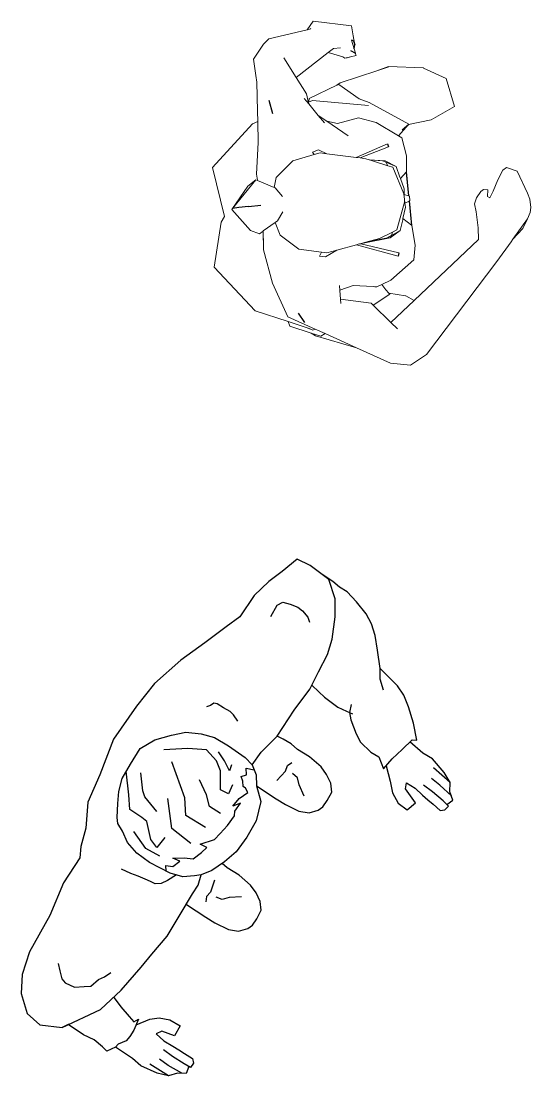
# Model space of a CAD drawing. Header units: millimetres. Extents: x 1029 to 1042.4, y 847.5 to 858.9.
# Drawn here: x 1031.9 to 1032.708, y 851.332 to 853.004 of the extents above; entities that cross this region are included whole.
import ezdxf

# ---------------------------------------------------------------- set-up
doc = ezdxf.new("R2010")
doc.units = ezdxf.units.MM
doc.layers.add('Mobiliario TöjiNN', color=7, linetype='Continuous')

msp = doc.modelspace()

# ---------------------------------------------------------------- linework, layer by layer
at = {"layer": 'Mobiliario TöjiNN', "lineweight": 5}
for p, q in [((1032.3537, 852.9898), (1032.363, 853.0035)), ((1032.363, 853.0035), (1032.4239, 852.996)), ((1032.4239, 852.996), (1032.4259, 852.9835)), ((1032.293, 852.9755), (1032.3537, 852.9898)), ((1032.3537, 852.9898), (1032.3592, 852.9911)), ((1032.4259, 852.9835), (1032.4265, 852.9799)), ((1032.4265, 852.9799), (1032.4292, 852.966)), ((1032.2686, 852.9434), (1032.2846, 852.967)), ((1032.2846, 852.967), (1032.293, 852.9755)), ((1032.3954, 852.96), (1032.3871, 852.9536)), ((1032.3954, 852.96), (1032.4067, 852.9612)), ((1032.4241, 852.9735), (1032.4282, 852.9596)), ((1032.4282, 852.9596), (1032.4283, 852.9594)), ((1032.4283, 852.9594), (1032.4292, 852.966)), ((1032.2721, 852.9174), (1032.2686, 852.9434)), ((1032.3169, 852.9454), (1032.3365, 852.9141)), ((1032.3871, 852.9536), (1032.3365, 852.9141)), ((1032.4102, 852.947), (1032.3871, 852.9536)), ((1032.4102, 852.947), (1032.4132, 852.9446)), ((1032.4223, 852.9468), (1032.4132, 852.9446)), ((1032.4132, 852.9446), (1032.4171, 852.9451)), ((1032.4223, 852.9468), (1032.4171, 852.9451)), ((1032.4311, 852.9489), (1032.4223, 852.9468)), ((1032.4283, 852.9594), (1032.4303, 852.9527)), ((1032.4303, 852.9527), (1032.431, 852.9496)), ((1032.431, 852.9496), (1032.431, 852.9495)), ((1032.4311, 852.9489), (1032.431, 852.9495)), ((1032.4639, 852.9247), (1032.4828, 852.9313)), ((1032.4639, 852.9247), (1032.4831, 852.9312)), ((1032.4828, 852.9313), (1032.5379, 852.9292)), ((1032.5379, 852.9292), (1032.5383, 852.9291)), ((1032.5383, 852.9291), (1032.5742, 852.9126)), ((1032.2721, 852.9174), (1032.2737, 852.9066)), ((1032.3365, 852.9141), (1032.3526, 852.8883)), ((1032.406, 852.9054), (1032.4639, 852.9247)), ((1032.5742, 852.9126), (1032.5872, 852.8683)), ((1032.2737, 852.9066), (1032.275, 852.8607)), ((1032.3571, 852.8809), (1032.4007, 852.9017)), ((1032.4007, 852.9017), (1032.406, 852.9054)), ((1032.4007, 852.9017), (1032.4037, 852.9032)), ((1032.4361, 852.8805), (1032.4037, 852.9032)), ((1032.3489, 852.8809), (1032.3562, 852.8721)), ((1032.3526, 852.8883), (1032.3554, 852.8758)), ((1032.3554, 852.8758), (1032.3562, 852.8762)), ((1032.362, 852.8775), (1032.3559, 852.875)), ((1032.3559, 852.875), (1032.3562, 852.8762)), ((1032.3562, 852.8762), (1032.3571, 852.8809)), ((1032.362, 852.8775), (1032.4509, 852.8696)), ((1032.4361, 852.8805), (1032.452, 852.8744)), ((1032.2753, 852.8441), (1032.275, 852.8607)), ((1032.3554, 852.8758), (1032.3556, 852.8748)), ((1032.3559, 852.875), (1032.3556, 852.8748)), ((1032.3556, 852.8748), (1032.3562, 852.8721)), ((1032.3562, 852.8721), (1032.3712, 852.854)), ((1032.452, 852.8744), (1032.5146, 852.84)), ((1032.5872, 852.8683), (1032.5504, 852.847)), ((1032.2668, 852.8408), (1032.2753, 852.8441)), ((1032.276, 852.8113), (1032.2753, 852.8441)), ((1032.3712, 852.854), (1032.3849, 852.8447)), ((1032.3712, 852.854), (1032.3809, 852.8424)), ((1032.3849, 852.8447), (1032.4016, 852.8414)), ((1032.3849, 852.8447), (1032.4189, 852.8215)), ((1032.4016, 852.8414), (1032.4348, 852.85)), ((1032.4348, 852.85), (1032.4631, 852.8426)), ((1032.4631, 852.8426), (1032.4986, 852.8216)), ((1032.5504, 852.847), (1032.5144, 852.8397)), ((1032.2036, 852.7715), (1032.2668, 852.8408)), ((1032.5144, 852.8397), (1032.4986, 852.8216)), ((1032.5146, 852.84), (1032.5144, 852.8397)), ((1032.2734, 852.761), (1032.276, 852.8113)), ((1032.4808, 852.8092), (1032.4313, 852.7874)), ((1032.4986, 852.8216), (1032.5039, 852.8185)), ((1032.5039, 852.8185), (1032.5109, 852.79)), ((1032.3621, 852.7959), (1032.3716, 852.7992)), ((1032.3647, 852.7919), (1032.3621, 852.7959)), ((1032.3647, 852.7919), (1032.3742, 852.7947)), ((1032.3716, 852.7992), (1032.3851, 852.7933)), ((1032.3742, 852.7947), (1032.3851, 852.7933)), ((1032.3851, 852.7933), (1032.4313, 852.7874)), ((1032.4379, 852.7865), (1032.4826, 852.804)), ((1032.3048, 852.7558), (1032.3311, 852.782)), ((1032.3311, 852.782), (1032.3647, 852.7919)), ((1032.4313, 852.7874), (1032.4379, 852.7865)), ((1032.4379, 852.7865), (1032.4465, 852.7854)), ((1032.4465, 852.7854), (1032.4519, 852.7837)), ((1032.4772, 852.7821), (1032.4519, 852.7837)), ((1032.4519, 852.7837), (1032.4526, 852.7835)), ((1032.4526, 852.7835), (1032.4729, 852.7821)), ((1032.4603, 852.781), (1032.4526, 852.7835)), ((1032.4603, 852.781), (1032.4815, 852.7743)), ((1032.4729, 852.7821), (1032.4783, 852.7799)), ((1032.4772, 852.7821), (1032.4945, 852.7731)), ((1032.4792, 852.778), (1032.4783, 852.7799)), ((1032.4783, 852.7799), (1032.4945, 852.7731)), ((1032.4815, 852.7743), (1032.4792, 852.778)), ((1032.5109, 852.79), (1032.5113, 852.7648)), ((1032.2227, 852.6937), (1032.2036, 852.7715)), ((1032.275, 852.7513), (1032.2734, 852.761)), ((1032.4815, 852.7743), (1032.4892, 852.7719)), ((1032.4892, 852.7719), (1032.5071, 852.7299)), ((1032.4945, 852.7731), (1032.5008, 852.7563)), ((1032.5107, 852.7643), (1032.5016, 852.754)), ((1032.5113, 852.7648), (1032.5107, 852.7643)), ((1032.5144, 852.7265), (1032.5107, 852.7643)), ((1032.5113, 852.7648), (1032.515, 852.7263)), ((1032.656, 852.7519), (1032.664, 852.767)), ((1032.664, 852.767), (1032.6698, 852.7716)), ((1032.6698, 852.7716), (1032.6865, 852.7654)), ((1032.6865, 852.7654), (1032.703, 852.731)), ((1032.2354, 852.7062), (1032.2723, 852.7518)), ((1032.2595, 852.7419), (1032.2723, 852.7518)), ((1032.2723, 852.7518), (1032.2751, 852.7506)), ((1032.2751, 852.7506), (1032.275, 852.7513)), ((1032.2752, 852.7506), (1032.275, 852.7513)), ((1032.2751, 852.7506), (1032.2752, 852.7506)), ((1032.2752, 852.7506), (1032.3015, 852.7398)), ((1032.3015, 852.7398), (1032.3048, 852.7558)), ((1032.5008, 852.7563), (1032.5016, 852.754)), ((1032.5016, 852.754), (1032.5076, 852.7376)), ((1032.656, 852.7519), (1032.6484, 852.7341)), ((1032.2345, 852.705), (1032.2595, 852.7419)), ((1032.3015, 852.7398), (1032.303, 852.7392)), ((1032.303, 852.7392), (1032.3145, 852.7254)), ((1032.5071, 852.7299), (1032.5074, 852.7251)), ((1032.5075, 852.7288), (1032.5074, 852.7251)), ((1032.5076, 852.7376), (1032.5075, 852.7288)), ((1032.5075, 852.7288), (1032.5144, 852.7265)), ((1032.5144, 852.7265), (1032.515, 852.7263)), ((1032.515, 852.7263), (1032.5161, 852.726)), ((1032.5161, 852.726), (1032.5165, 852.719)), ((1032.6287, 852.7333), (1032.6219, 852.7232)), ((1032.6287, 852.7333), (1032.6331, 852.7367)), ((1032.6331, 852.7367), (1032.6399, 852.7363)), ((1032.6399, 852.7363), (1032.6393, 852.7254)), ((1032.6393, 852.7254), (1032.6431, 852.7231)), ((1032.6431, 852.7231), (1032.6484, 852.7341)), ((1032.7067, 852.7212), (1032.703, 852.731)), ((1032.508, 852.7163), (1032.4958, 852.6724)), ((1032.5074, 852.7251), (1032.5077, 852.721)), ((1032.5077, 852.721), (1032.5086, 852.7148)), ((1032.5077, 852.721), (1032.508, 852.7163)), ((1032.5152, 852.7183), (1032.5086, 852.7148)), ((1032.5086, 852.7148), (1032.5095, 852.7085)), ((1032.5157, 852.7186), (1032.5152, 852.7183)), ((1032.519, 852.6801), (1032.5152, 852.7183)), ((1032.5165, 852.719), (1032.5157, 852.7186)), ((1032.5157, 852.7186), (1032.5194, 852.6797)), ((1032.6219, 852.7232), (1032.6189, 852.7136)), ((1032.6189, 852.7136), (1032.6216, 852.7012)), ((1032.7067, 852.7212), (1032.7083, 852.7078)), ((1032.2174, 852.6848), (1032.2227, 852.6937)), ((1032.2345, 852.705), (1032.2354, 852.7062)), ((1032.2641, 852.6716), (1032.2345, 852.705)), ((1032.3153, 852.7011), (1032.3065, 852.6867)), ((1032.5095, 852.7085), (1032.5055, 852.6906)), ((1032.6245, 852.6759), (1032.6216, 852.7012)), ((1032.7026, 852.69), (1032.7072, 852.7)), ((1032.7083, 852.7078), (1032.7072, 852.7)), ((1032.2064, 852.6137), (1032.2174, 852.6848)), ((1032.3032, 852.6844), (1032.2842, 852.6708)), ((1032.3065, 852.6867), (1032.3032, 852.6844)), ((1032.3109, 852.6644), (1032.3032, 852.6844)), ((1032.5051, 852.6887), (1032.5013, 852.6718)), ((1032.5055, 852.6906), (1032.5051, 852.6887)), ((1032.5055, 852.6906), (1032.519, 852.6801)), ((1032.519, 852.6801), (1032.5194, 852.6797)), ((1032.5194, 852.6797), (1032.5248, 852.6485)), ((1032.6245, 852.6759), (1032.6254, 852.6573)), ((1032.7026, 852.69), (1032.6797, 852.6576)), ((1032.7026, 852.69), (1032.6954, 852.6746)), ((1032.278, 852.6663), (1032.2641, 852.6716)), ((1032.2839, 852.6706), (1032.278, 852.6663)), ((1032.2842, 852.6708), (1032.2839, 852.6706)), ((1032.2846, 852.6473), (1032.2839, 852.6706)), ((1032.2846, 852.6473), (1032.2842, 852.6708)), ((1032.2847, 852.641), (1032.2842, 852.6708)), ((1032.2842, 852.6708), (1032.2842, 852.6708)), ((1032.3404, 852.642), (1032.3109, 852.6644)), ((1032.4424, 852.6514), (1032.4853, 852.6598)), ((1032.4809, 852.6597), (1032.4446, 852.6523)), ((1032.4684, 852.6591), (1032.4465, 852.653)), ((1032.4891, 852.6691), (1032.4684, 852.6591)), ((1032.4873, 852.6635), (1032.4809, 852.6597)), ((1032.5013, 852.6718), (1032.4853, 852.6598)), ((1032.5013, 852.6718), (1032.4873, 852.6635)), ((1032.4873, 852.6635), (1032.4891, 852.6691)), ((1032.4958, 852.6724), (1032.4891, 852.6691)), ((1032.6797, 852.6576), (1032.6954, 852.6746)), ((1032.2847, 852.641), (1032.2846, 852.6473)), ((1032.3763, 852.6372), (1032.3404, 852.642)), ((1032.432, 852.649), (1032.4008, 852.6404)), ((1032.4344, 852.6497), (1032.432, 852.649)), ((1032.432, 852.649), (1032.4981, 852.6307)), ((1032.4364, 852.6503), (1032.4344, 852.6497)), ((1032.4386, 852.6502), (1032.4344, 852.6497)), ((1032.4415, 852.6516), (1032.4364, 852.6503)), ((1032.4364, 852.6503), (1032.4424, 852.6514)), ((1032.4398, 852.6504), (1032.4386, 852.6502)), ((1032.4991, 852.6363), (1032.4386, 852.6502)), ((1032.4424, 852.6514), (1032.4398, 852.6504)), ((1032.4465, 852.653), (1032.4415, 852.6516)), ((1032.4446, 852.6523), (1032.4415, 852.6516)), ((1032.4465, 852.653), (1032.4446, 852.6523)), ((1032.5248, 852.6485), (1032.5227, 852.6252)), ((1032.5231, 852.5608), (1032.6254, 852.6573)), ((1032.6769, 852.6537), (1032.6542, 852.6226)), ((1032.6797, 852.6576), (1032.6769, 852.6537)), ((1032.2989, 852.588), (1032.2847, 852.641)), ((1032.3731, 852.6307), (1032.3763, 852.6372)), ((1032.3828, 852.6298), (1032.3731, 852.6307)), ((1032.3847, 852.636), (1032.3763, 852.6372)), ((1032.4008, 852.6404), (1032.3828, 852.6298)), ((1032.4008, 852.6404), (1032.3847, 852.636)), ((1032.5227, 852.6252), (1032.4861, 852.5928)), ((1032.2713, 852.5442), (1032.2064, 852.6137)), ((1032.6542, 852.6226), (1032.5426, 852.4748)), ((1032.4861, 852.5928), (1032.4722, 852.5861)), ((1032.3232, 852.5348), (1032.2989, 852.588)), ((1032.4048, 852.5845), (1032.4053, 852.5767)), ((1032.4055, 852.5768), (1032.4053, 852.5767)), ((1032.4053, 852.5767), (1032.4063, 852.5628)), ((1032.4266, 852.5845), (1032.4055, 852.5768)), ((1032.4583, 852.5826), (1032.4266, 852.5845)), ((1032.4611, 852.5822), (1032.4583, 852.5826)), ((1032.4643, 852.5823), (1032.4583, 852.5826)), ((1032.4611, 852.5822), (1032.4643, 852.5823)), ((1032.4722, 852.5861), (1032.4643, 852.5823)), ((1032.4722, 852.5861), (1032.4786, 852.5775)), ((1032.4833, 852.5725), (1032.4786, 852.5775)), ((1032.4063, 852.5628), (1032.455, 852.5566)), ((1032.4063, 852.5628), (1032.4068, 852.5557)), ((1032.4848, 852.5709), (1032.4582, 852.5534)), ((1032.4833, 852.5725), (1032.5097, 852.5681)), ((1032.4848, 852.5709), (1032.4833, 852.5725)), ((1032.4861, 852.526), (1032.5231, 852.5608)), ((1032.51, 852.5679), (1032.5097, 852.5681)), ((1032.51, 852.5679), (1032.5231, 852.5608)), ((1032.51, 852.5679), (1032.51, 852.5679)), ((1032.3236, 852.5271), (1032.2713, 852.5442)), ((1032.455, 852.5566), (1032.4582, 852.5534)), ((1032.4582, 852.5534), (1032.4861, 852.526)), ((1032.3666, 852.5151), (1032.3232, 852.5348)), ((1032.3262, 852.5198), (1032.3236, 852.5271)), ((1032.3535, 852.5173), (1032.3236, 852.5271)), ((1032.4861, 852.526), (1032.4967, 852.5156)), ((1032.3601, 852.5089), (1032.3262, 852.5198)), ((1032.3626, 852.5137), (1032.3535, 852.5173)), ((1032.3582, 852.5158), (1032.3535, 852.5173)), ((1032.3671, 852.5044), (1032.3601, 852.5089)), ((1032.3752, 852.504), (1032.3601, 852.5089)), ((1032.3666, 852.5151), (1032.3626, 852.5137)), ((1032.382, 852.5082), (1032.3666, 852.5151)), ((1032.3752, 852.504), (1032.382, 852.5082)), ((1032.4319, 852.4857), (1032.382, 852.5082)), ((1032.4319, 852.4857), (1032.3671, 852.5044)), ((1032.4858, 852.4613), (1032.4319, 852.4857)), ((1032.5426, 852.4748), (1032.5173, 852.4581)), ((1032.5173, 852.4581), (1032.4858, 852.4613))]:
    msp.add_line(p, q, dxfattribs=at)
at = {"layer": 'Mobiliario TöjiNN'}
for p, q in [((1032.3592, 852.9911), (1032.3594, 852.9919)), ((1032.4269, 852.9721), (1032.4241, 852.9735)), ((1032.4269, 852.9721), (1032.4292, 852.966)), ((1032.4282, 852.9596), (1032.4292, 852.966)), ((1032.4225, 852.9571), (1032.4303, 852.9527)), ((1032.2992, 852.8566), (1032.2936, 852.8779)), ((1032.5044, 852.8311), (1032.5146, 852.84)), ((1032.4808, 852.8092), (1032.4826, 852.804)), ((1032.2607, 852.7098), (1032.2454, 852.708)), ((1032.2607, 852.7098), (1032.2805, 852.7118)), ((1032.2454, 852.708), (1032.2354, 852.7062)), ((1032.4991, 852.6363), (1032.4981, 852.6307)), ((1032.3502, 852.526), (1032.3399, 852.5407)), ((1032.3379, 852.1506), (1032.3143, 852.1312)), ((1032.3583, 852.1407), (1032.3379, 852.1506)), ((1032.3878, 852.1182), (1032.3583, 852.1407)), ((1032.3143, 852.1312), (1032.2928, 852.1154)), ((1032.3942, 852.1151), (1032.3772, 852.1263)), ((1032.2928, 852.1154), (1032.2699, 852.0932)), ((1032.3983, 852.0879), (1032.3878, 852.1182)), ((1032.4048, 852.1064), (1032.3942, 852.1151)), ((1032.2699, 852.0932), (1032.247, 852.059)), ((1032.4172, 852.099), (1032.4048, 852.1064)), ((1032.432, 852.0831), (1032.4172, 852.099)), ((1032.2963, 852.0599), (1032.3061, 852.0779)), ((1032.3061, 852.0779), (1032.3149, 852.0826)), ((1032.3149, 852.0826), (1032.3269, 852.0794)), ((1032.3269, 852.0794), (1032.3387, 852.0743)), ((1032.3387, 852.0743), (1032.3463, 852.0687)), ((1032.3979, 852.0594), (1032.3983, 852.0879)), ((1032.4473, 852.064), (1032.432, 852.0831)), ((1032.247, 852.059), (1032.2255, 852.0432)), ((1032.3463, 852.0687), (1032.355, 852.0585)), ((1032.355, 852.0585), (1032.3575, 852.051)), ((1032.3933, 852.0238), (1032.3979, 852.0594)), ((1032.4556, 852.0481), (1032.4473, 852.064)), ((1032.2255, 852.0432), (1032.1913, 852.0182)), ((1032.4614, 852.0297), (1032.4556, 852.0481)), ((1032.3859, 851.9995), (1032.3933, 852.0238)), ((1032.4654, 852.0065), (1032.4614, 852.0297)), ((1032.1913, 852.0182), (1032.1533, 851.9907)), ((1032.4696, 851.9771), (1032.4654, 852.0065)), ((1032.1533, 851.9907), (1032.1117, 851.9534)), ((1032.3718, 851.9721), (1032.3859, 851.9995)), ((1032.4694, 851.9603), (1032.4696, 851.9771)), ((1032.4745, 851.9721), (1032.4696, 851.9771)), ((1032.3577, 851.9446), (1032.3718, 851.9721)), ((1032.4749, 851.9431), (1032.4694, 851.9603)), ((1032.4787, 851.9676), (1032.4745, 851.9721)), ((1032.4862, 851.9602), (1032.4787, 851.9676)), ((1032.4968, 851.9498), (1032.4862, 851.9602)), ((1032.1117, 851.9534), (1032.0832, 851.9178)), ((1032.333, 851.9115), (1032.3577, 851.9446)), ((1032.3609, 851.9508), (1032.372, 851.9403)), ((1032.372, 851.9403), (1032.3809, 851.932)), ((1032.5067, 851.9349), (1032.4968, 851.9498)), ((1032.3809, 851.932), (1032.4022, 851.9162)), ((1032.5145, 851.9163), (1032.5067, 851.9349)), ((1032.0832, 851.9178), (1032.0468, 851.8654)), ((1032.2006, 851.9187), (1032.1943, 851.9165)), ((1032.2058, 851.9225), (1032.2006, 851.9187)), ((1032.2111, 851.9213), (1032.2058, 851.9225)), ((1032.2213, 851.9152), (1032.2111, 851.9213)), ((1032.2315, 851.9091), (1032.2213, 851.9152)), ((1032.2372, 851.9037), (1032.2315, 851.9091)), ((1032.3059, 851.8703), (1032.333, 851.9115)), ((1032.4022, 851.9162), (1032.4162, 851.9098)), ((1032.4162, 851.9098), (1032.4254, 851.9052)), ((1032.4235, 851.9203), (1032.4208, 851.9075)), ((1032.4208, 851.9075), (1032.4228, 851.8959)), ((1032.522, 851.8909), (1032.5145, 851.9163)), ((1032.244, 851.8936), (1032.2372, 851.9037)), ((1032.4228, 851.8959), (1032.4313, 851.8738)), ((1032.5275, 851.8638), (1032.522, 851.8909)), ((1032.1386, 851.8714), (1032.1615, 851.8765)), ((1032.1615, 851.8765), (1032.1857, 851.8739)), ((1032.1857, 851.8739), (1032.207, 851.868)), ((1032.4313, 851.8738), (1032.4383, 851.8607)), ((1032.0468, 851.8654), (1032.025, 851.809)), ((1032.0892, 851.8503), (1032.1124, 851.8642)), ((1032.1124, 851.8642), (1032.1386, 851.8714)), ((1032.207, 851.868), (1032.2289, 851.8549)), ((1032.2809, 851.8446), (1032.3059, 851.8703)), ((1032.3159, 851.8653), (1032.3059, 851.8703)), ((1032.3283, 851.8579), (1032.3159, 851.8653)), ((1032.3386, 851.8487), (1032.3283, 851.8579)), ((1032.4383, 851.8607), (1032.4547, 851.8449)), ((1032.5043, 851.8491), (1032.5199, 851.8643)), ((1032.5371, 851.8432), (1032.5165, 851.861)), ((1032.5199, 851.8643), (1032.5275, 851.8638)), ((1032.0736, 851.8259), (1032.0892, 851.8503)), ((1032.1647, 851.8504), (1032.1265, 851.8482)), ((1032.1943, 851.8482), (1032.1647, 851.8504)), ((1032.2101, 851.8308), (1032.1943, 851.8482)), ((1032.2227, 851.8308), (1032.2133, 851.845)), ((1032.2289, 851.8549), (1032.2553, 851.836)), ((1032.2664, 851.8245), (1032.2809, 851.8446)), ((1032.3576, 851.8373), (1032.3386, 851.8487)), ((1032.4547, 851.8449), (1032.4671, 851.8375)), ((1032.4884, 851.8339), (1032.5043, 851.8491)), ((1032.5525, 851.834), (1032.5371, 851.8432)), ((1032.0607, 851.8029), (1032.0736, 851.8259)), ((1032.1596, 851.7725), (1032.1391, 851.8293)), ((1032.2164, 851.8151), (1032.2101, 851.8308)), ((1032.2306, 851.8151), (1032.2227, 851.8308)), ((1032.2338, 851.8245), (1032.2306, 851.8151)), ((1032.2553, 851.836), (1032.2664, 851.8245)), ((1032.2664, 851.8245), (1032.2727, 851.8087)), ((1032.3192, 851.8146), (1032.3226, 851.8236)), ((1032.3226, 851.8236), (1032.3294, 851.8284)), ((1032.3758, 851.8214), (1032.3576, 851.8373)), ((1032.4671, 851.8375), (1032.4744, 851.8184)), ((1032.4744, 851.8184), (1032.4884, 851.8339)), ((1032.4787, 851.8232), (1032.4853, 851.7988)), ((1032.571, 851.8124), (1032.5525, 851.834)), ((1032.025, 851.809), (1032.0059, 851.7654)), ((1032.0713, 851.7773), (1032.0671, 851.8144)), ((1032.0934, 851.7836), (1032.0902, 851.8119)), ((1032.2164, 851.7993), (1032.2164, 851.8151)), ((1032.2492, 851.8059), (1032.2578, 851.8087)), ((1032.2516, 851.7985), (1032.2492, 851.8059)), ((1032.2578, 851.8087), (1032.2571, 851.8191)), ((1032.2571, 851.8191), (1032.2695, 851.8166)), ((1032.2727, 851.8087), (1032.2732, 851.7915)), ((1032.3055, 851.8), (1032.3192, 851.8146)), ((1032.3386, 851.804), (1032.3307, 851.8107)), ((1032.3844, 851.8092), (1032.3758, 851.8214)), ((1032.391, 851.7954), (1032.3844, 851.8092)), ((1032.5802, 851.7964), (1032.554, 851.8197)), ((1032.5802, 851.7964), (1032.571, 851.8124)), ((1032.0553, 851.7823), (1032.0607, 851.8029)), ((1032.1943, 851.7773), (1032.1833, 851.8009)), ((1032.2164, 851.7851), (1032.2164, 851.7993)), ((1032.2354, 851.793), (1032.229, 851.7788)), ((1032.2525, 851.79), (1032.2516, 851.7985)), ((1032.2561, 851.7878), (1032.2525, 851.79)), ((1032.2732, 851.7915), (1032.3047, 851.7707)), ((1032.2732, 851.7915), (1032.2801, 851.7665)), ((1032.3408, 851.7927), (1032.3386, 851.804)), ((1032.3489, 851.7749), (1032.3408, 851.7927)), ((1032.3926, 851.7815), (1032.391, 851.7954)), ((1032.4853, 851.7988), (1032.4887, 851.78)), ((1032.5093, 851.7865), (1032.5109, 851.7961)), ((1032.5109, 851.7961), (1032.5247, 851.7878)), ((1032.5525, 851.7816), (1032.538, 851.7924)), ((1032.564, 851.7922), (1032.5506, 851.8028)), ((1032.5822, 851.7753), (1032.564, 851.7922)), ((1032.5799, 851.7819), (1032.5802, 851.7964)), ((1032.0538, 851.7633), (1032.0553, 851.7823)), ((1032.0728, 851.7536), (1032.0713, 851.7773)), ((1032.0965, 851.7741), (1032.0934, 851.7836)), ((1032.1154, 851.7505), (1032.0965, 851.7741)), ((1032.1612, 851.7442), (1032.1596, 851.7725)), ((1032.1991, 851.7584), (1032.1943, 851.7773)), ((1032.229, 851.7788), (1032.2164, 851.7851)), ((1032.2461, 851.771), (1032.2598, 851.7807)), ((1032.2598, 851.7807), (1032.2561, 851.7878)), ((1032.3854, 851.7679), (1032.3926, 851.7815)), ((1032.4887, 851.78), (1032.4979, 851.764)), ((1032.5253, 851.7643), (1032.5093, 851.7865)), ((1032.5247, 851.7878), (1032.5367, 851.7764)), ((1032.5367, 851.7764), (1032.545, 851.7693)), ((1032.5691, 851.7674), (1032.5525, 851.7816)), ((1032.5845, 851.7686), (1032.5799, 851.7819)), ((1032.0059, 851.7654), (1032.0027, 851.7242)), ((1032.0525, 851.7412), (1032.0538, 851.7633)), ((1032.1391, 851.7237), (1032.1328, 851.771)), ((1032.2164, 851.7473), (1032.1991, 851.7584)), ((1032.236, 851.7592), (1032.2461, 851.771)), ((1032.2478, 851.764), (1032.236, 851.7592)), ((1032.2392, 851.7513), (1032.2478, 851.764)), ((1032.2801, 851.7665), (1032.2727, 851.7361)), ((1032.3047, 851.7707), (1032.3193, 851.7619)), ((1032.3193, 851.7619), (1032.3406, 851.7511)), ((1032.3712, 851.7526), (1032.3785, 851.7581)), ((1032.3785, 851.7581), (1032.3854, 851.7679)), ((1032.4979, 851.764), (1032.5124, 851.7532)), ((1032.5124, 851.7532), (1032.5253, 851.7643)), ((1032.545, 851.7693), (1032.5534, 851.7622)), ((1032.5534, 851.7622), (1032.5646, 851.7523)), ((1032.5776, 851.7593), (1032.5691, 851.7674)), ((1032.5721, 851.7532), (1032.5776, 851.7593)), ((1032.5751, 851.7617), (1032.5845, 851.7686)), ((1032.0536, 851.7316), (1032.0525, 851.7412)), ((1032.0918, 851.741), (1032.0728, 851.7536)), ((1032.0997, 851.7347), (1032.0918, 851.741)), ((1032.1928, 851.7253), (1032.1612, 851.7442)), ((1032.2275, 851.7285), (1032.2386, 851.7437)), ((1032.2386, 851.7437), (1032.2392, 851.7513)), ((1032.3406, 851.7511), (1032.3568, 851.7483)), ((1032.3568, 851.7483), (1032.3712, 851.7526)), ((1032.5646, 851.7523), (1032.5721, 851.7532)), ((1032.0027, 851.7242), (1031.9949, 851.6953)), ((1032.0611, 851.7192), (1032.0536, 851.7316)), ((1032.106, 851.7064), (1032.0997, 851.7347)), ((1032.1691, 851.7001), (1032.1391, 851.7237)), ((1032.2158, 851.7157), (1032.2275, 851.7285)), ((1032.2727, 851.7361), (1032.2581, 851.7101)), ((1032.0692, 851.7014), (1032.0611, 851.7192)), ((1032.0981, 851.6922), (1032.0792, 851.719)), ((1032.1154, 851.6937), (1032.106, 851.7064)), ((1032.1281, 851.7095), (1032.1154, 851.6937)), ((1032.1839, 851.699), (1032.207, 851.706)), ((1032.207, 851.706), (1032.2158, 851.7157)), ((1032.2581, 851.7101), (1032.241, 851.6866)), ((1031.9949, 851.6953), (1031.9935, 851.677)), ((1032.0839, 851.6846), (1032.0692, 851.7014)), ((1032.1202, 851.6796), (1032.0981, 851.6922)), ((1032.1946, 851.6936), (1032.1839, 851.699)), ((1032.186, 851.6859), (1032.1946, 851.6936)), ((1031.9935, 851.677), (1031.9674, 851.6375)), ((1032.1038, 851.6697), (1032.0839, 851.6846)), ((1032.1406, 851.6764), (1032.159, 851.6773)), ((1032.1517, 851.6717), (1032.1406, 851.6764)), ((1032.159, 851.6773), (1032.173, 851.6758)), ((1032.173, 851.6758), (1032.186, 851.6859)), ((1032.241, 851.6866), (1032.2226, 851.6708)), ((1032.0742, 851.6522), (1032.0595, 851.659)), ((1032.1364, 851.653), (1032.1038, 851.6697)), ((1032.1304, 851.6561), (1032.1297, 851.665)), ((1032.1297, 851.665), (1032.1407, 851.6634)), ((1032.1407, 851.6634), (1032.1517, 851.6717)), ((1032.2024, 851.6571), (1032.1856, 851.6502)), ((1032.2226, 851.6708), (1032.2024, 851.6571)), ((1032.2269, 851.6611), (1032.2188, 851.6683)), ((1032.2458, 851.6497), (1032.2269, 851.6611)), ((1032.0858, 851.6482), (1032.0742, 851.6522)), ((1032.0968, 851.6436), (1032.0858, 851.6482)), ((1032.1053, 851.6395), (1032.0968, 851.6436)), ((1032.113, 851.6358), (1032.1053, 851.6395)), ((1032.1322, 851.6412), (1032.1222, 851.6363)), ((1032.1465, 851.65), (1032.1322, 851.6412)), ((1032.1566, 851.6469), (1032.1364, 851.653)), ((1032.1751, 851.6486), (1032.1566, 851.6469)), ((1032.1856, 851.6502), (1032.1751, 851.6486)), ((1032.1807, 851.634), (1032.1856, 851.6502)), ((1032.2068, 851.642), (1032.2004, 851.623)), ((1032.2641, 851.6338), (1032.2458, 851.6497)), ((1031.9674, 851.6375), (1031.9459, 851.5858)), ((1032.1222, 851.6363), (1032.113, 851.6358)), ((1032.1722, 851.6199), (1032.1807, 851.634)), ((1032.2004, 851.623), (1032.1941, 851.6158)), ((1032.2727, 851.6217), (1032.2641, 851.6338)), ((1032.1511, 851.5847), (1032.1722, 851.6199)), ((1032.1941, 851.6158), (1032.1931, 851.6075)), ((1032.2189, 851.6109), (1032.2093, 851.6147)), ((1032.2299, 851.6142), (1032.2189, 851.6109)), ((1032.2494, 851.6154), (1032.2299, 851.6142)), ((1032.2792, 851.6078), (1032.2727, 851.6217)), ((1032.2808, 851.594), (1032.2792, 851.6078)), ((1032.1623, 851.6034), (1032.1929, 851.5831)), ((1032.2737, 851.5804), (1032.2808, 851.594)), ((1031.9459, 851.5858), (1031.9138, 851.5284)), ((1032.132, 851.553), (1032.1511, 851.5847)), ((1032.1929, 851.5831), (1032.2075, 851.5744)), ((1032.2075, 851.5744), (1032.2288, 851.5636)), ((1032.2668, 851.5706), (1032.2737, 851.5804)), ((1032.2288, 851.5636), (1032.245, 851.5608)), ((1032.245, 851.5608), (1032.2595, 851.565)), ((1032.2595, 851.565), (1032.2668, 851.5706)), ((1032.1077, 851.5245), (1032.132, 851.553)), ((1031.9138, 851.5284), (1031.9018, 851.4924)), ((1032.0904, 851.5037), (1032.1077, 851.5245)), ((1031.9589, 851.5098), (1031.9618, 851.4981)), ((1031.9018, 851.4924), (1031.9004, 851.4622)), ((1031.9618, 851.4981), (1031.965, 851.4852)), ((1032.023, 851.4842), (1032.0324, 851.4884)), ((1032.0324, 851.4884), (1032.0425, 851.4953)), ((1032.0591, 851.4674), (1032.0904, 851.5037)), ((1031.965, 851.4852), (1031.9703, 851.4791)), ((1031.9703, 851.4791), (1031.985, 851.4722)), ((1031.985, 851.4722), (1032.0003, 851.473)), ((1032.0003, 851.473), (1032.0107, 851.4737)), ((1032.0107, 851.4737), (1032.023, 851.4842)), ((1031.9004, 851.4622), (1031.9099, 851.4303)), ((1032.0263, 851.4368), (1032.0591, 851.4674)), ((1032.0471, 851.4562), (1032.0477, 851.4554)), ((1032.0477, 851.4554), (1032.0583, 851.441)), ((1032.0583, 851.441), (1032.0715, 851.4256)), ((1031.9099, 851.4303), (1031.9303, 851.4124)), ((1031.9655, 851.4083), (1032.0263, 851.4368)), ((1032.0715, 851.4256), (1032.0789, 851.4171)), ((1032.0789, 851.4171), (1032.0864, 851.4212)), ((1032.0864, 851.4212), (1032.0789, 851.4038)), ((1032.0827, 851.4125), (1032.1046, 851.4217)), ((1032.1046, 851.4217), (1032.1193, 851.4234)), ((1032.1193, 851.4234), (1032.1363, 851.4205)), ((1031.9303, 851.4124), (1031.9655, 851.4083)), ((1031.9747, 851.4128), (1031.9655, 851.4083)), ((1031.9994, 851.3967), (1031.9747, 851.4128)), ((1032.1363, 851.4205), (1032.1525, 851.411)), ((1032.1525, 851.411), (1032.1433, 851.3953)), ((1032.0159, 851.3887), (1031.9994, 851.3967)), ((1032.0295, 851.3775), (1032.0159, 851.3887)), ((1032.0724, 851.3941), (1032.0669, 851.3869)), ((1032.0789, 851.4038), (1032.0724, 851.3941)), ((1032.1233, 851.4022), (1032.1146, 851.398)), ((1032.1146, 851.398), (1032.1266, 851.3871)), ((1032.1433, 851.3953), (1032.1233, 851.4022)), ((1032.0361, 851.3709), (1032.0295, 851.3775)), ((1032.0497, 851.3769), (1032.0361, 851.3709)), ((1032.0544, 851.382), (1032.0497, 851.3769)), ((1032.077, 851.3593), (1032.0497, 851.3769)), ((1032.0669, 851.3869), (1032.0544, 851.382)), ((1032.1404, 851.3623), (1032.1259, 851.3731)), ((1032.1266, 851.3871), (1032.1409, 851.3789)), ((1032.1409, 851.3789), (1032.1501, 851.373)), ((1032.1501, 851.373), (1032.1593, 851.367)), ((1032.0902, 851.3473), (1032.077, 851.3593)), ((1032.1336, 851.3482), (1032.1196, 851.358)), ((1032.1588, 851.3505), (1032.1404, 851.3623)), ((1032.1593, 851.367), (1032.172, 851.3591)), ((1032.172, 851.3591), (1032.1733, 851.3516)), ((1032.1162, 851.3358), (1032.0902, 851.3473)), ((1032.1342, 851.3315), (1032.1044, 851.3499)), ((1032.155, 851.3357), (1032.1336, 851.3482)), ((1032.1689, 851.3447), (1032.1588, 851.3505)), ((1032.1659, 851.3464), (1032.162, 851.3354)), ((1032.1733, 851.3516), (1032.1689, 851.3447)), ((1032.1342, 851.3315), (1032.1162, 851.3358)), ((1032.148, 851.336), (1032.1342, 851.3315)), ((1032.162, 851.3354), (1032.148, 851.336))]:
    msp.add_line(p, q, dxfattribs=at)

doc.saveas('drawing.dxf')
